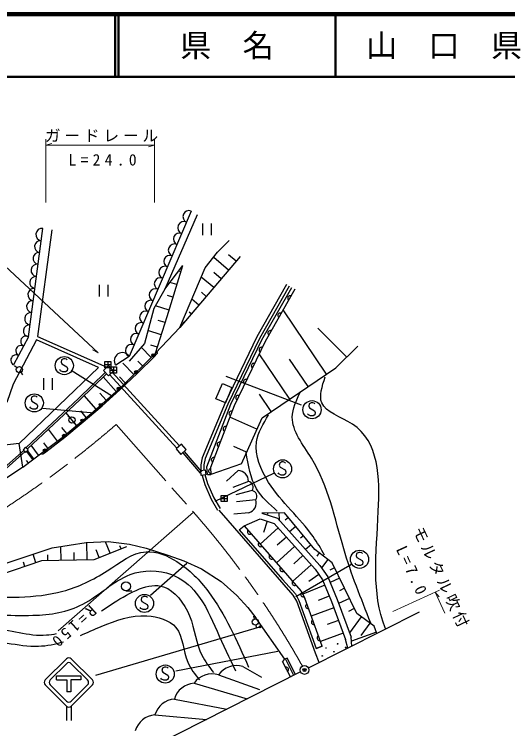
# Model space of a CAD drawing. Units: millimetres, scale not verified. Extents: x 40000 to 680000, y 20000 to 380000.
# Drawn here: x 281584 to 360569, y 265598 to 380000 of the extents above; entities that cross this region are included whole.
import ezdxf
from ezdxf.enums import TextEntityAlignment as Align

# ---------------------------------------------------------------- set-up
doc = ezdxf.new("R2010")
doc.units = ezdxf.units.MM
doc.header["$LTSCALE"] = 1000
doc.header["$PDMODE"] = 32
doc.header["$PDSIZE"] = 500
doc.linetypes.add('CHAIN', pattern=[18.5, 12, -1.5, 3.5, -1.5])
for name, color, linetype, lineweight in [('M-BGD', 7, 'Continuous', 25), ('M-BMK', 2, 'CHAIN', 13), ('M-BMK-SRVR', 3, 'Continuous', 25), ('M-STR-HTXT', 7, 'Continuous', 13), ('M-STR-STRC', 7, 'Continuous', 25), ('M-TTL', 2, 'Continuous', 140), ('M-TTL-LINE', 7, 'Continuous', 50)]:
    doc.layers.add(name, color=color, linetype=linetype, lineweight=lineweight)
doc.layers.add('M-OTRS', color=6, linetype='Continuous')
doc.layers.add('M-TTL-TXT', color=7, linetype='Continuous')
doc.styles.add('ＭＳ ゴシック', font='')
doc.styles.get('ＭＳ ゴシック').set_extended_font_data('MS Gothic')

msp = doc.modelspace()

# ---------------------------------------------------------------- linework, layer by layer
at = {"layer": 'M-BGD'}
for p, q in [((309900, 348482), (299979, 325222)), ((283859, 328373), (286161, 345699)), ((287589, 345509), (285317, 328413)), ((311699, 346522), (311699, 344622)), ((313143, 344622), (313143, 346522)), ((317739, 341211), (308073, 329864)), ((315895, 339045), (313517, 341071)), ((317092, 340450), (315900, 341465)), ((308241, 338754), (308054, 338812)), ((308073, 329864), (312140, 339379)), ((314698, 337641), (313536, 338631)), ((313502, 336236), (311521, 337923)), ((295194, 336694), (295194, 334794)), ((296638, 334794), (296638, 336694)), ((307611, 336716), (306487, 337063)), ((312305, 334831), (311535, 335488)), ((306980, 334678), (306110, 334947)), ((311109, 333427), (310008, 334364)), ((306350, 332640), (304191, 333307)), ((309912, 332022), (309582, 332303)), ((331573, 322372), (324616, 332666)), ((305724, 330637), (304623, 330985)), ((308716, 330617), (308495, 330805)), ((304172, 325720), (308073, 329864)), ((334800, 325116), (330190, 329737)), ((283859, 328373), (281479, 323860)), ((285317, 328413), (296412, 323501)), ((305103, 328670), (302970, 329344)), ((302402, 327298), (299983, 324463)), ((303484, 325042), (301872, 326676)), ((304482, 326704), (303450, 327030)), ((299979, 325222), (297815, 323825)), ((301295, 322545), (304011, 325224)), ((304011, 325224), (304353, 325562)), ((325676, 318386), (320779, 325631)), ((296053, 323897), (297053, 323897)), ((296553, 324397), (296553, 323397)), ((300734, 322329), (298934, 324154)), ((302109, 323686), (301361, 324444)), ((328624, 320379), (325638, 324798)), ((282013, 323402), (281635, 323698)), ((282644, 322699), (282896, 322290)), ((296939, 323030), (297939, 323030)), ((308053, 310886), (297277, 322707)), ((297439, 323530), (297439, 322530)), ((286282, 321753), (286282, 319853)), ((287726, 319853), (287726, 321753)), ((297873, 319591), (295811, 321931)), ((307627, 310498), (296851, 322319)), ((299359, 320973), (298412, 321933)), ((298487, 319874), (301295, 322545)), ((296275, 318183), (295285, 319307)), ((295640, 317292), (298487, 319874)), ((294678, 316775), (292777, 318933)), ((322727, 316393), (320857, 319159)), ((292634, 314721), (295640, 317292)), ((291554, 314146), (289866, 316184)), ((293104, 315429), (292223, 316493)), ((289656, 312283), (292634, 314721)), ((290473, 315360), (290134, 315700)), ((291115, 314649), (291419, 314277)), ((320427, 313555), (316072, 315507)), ((288477, 311655), (287046, 313559)), ((290004, 312862), (289197, 313836)), ((282972, 307469), (282344, 311294)), ((286972, 310525), (286317, 311397)), ((286629, 309943), (289656, 312283)), ((279016, 306599), (283148, 310186)), ((284715, 308829), (283725, 310125)), ((285468, 309394), (284275, 310981)), ((318776, 309872), (316704, 310801)), ((279204, 306382), (283337, 309969)), ((284563, 308712), (283573, 310009)), ((286250, 309649), (286629, 309943)), ((308558, 309801), (311354, 306533)), ((308777, 309988), (311573, 306720)), ((283844, 308149), (283549, 308527)), ((317950, 308031), (313064, 306319)), ((282972, 307469), (280192, 305609)), ((317414, 306920), (315568, 305223)), ((312489, 306280), (313064, 306319)), ((319079, 305208), (316581, 304199)), ((319672, 303734), (317062, 303050)), ((314685, 302465), (315685, 302465)), ((315185, 302965), (315185, 301965)), ((320264, 302260), (317179, 301955)), ((319142, 300172), (316738, 299957)), ((324859, 300173), (321228, 300108)), ((321228, 300108), (323701, 299310)), ((322136, 300124), (322139, 299969)), ((323952, 300157), (323972, 299008)), ((329694, 294280), (324859, 300173)), ((322047, 298835), (321462, 297026)), ((325464, 299436), (324924, 298993)), ((317604, 297455), (318376, 298084)), ((318376, 298084), (325322, 290126)), ((323820, 297741), (320937, 295151)), ((326672, 297963), (325658, 297131)), ((327881, 296490), (327407, 296101)), ((293274, 292634), (293209, 295399)), ((296941, 293695), (296207, 295547)), ((325140, 296271), (323688, 294967)), ((289077, 292535), (289024, 294788)), ((295196, 293004), (294712, 294227)), ((298686, 294387), (298492, 294875)), ((326461, 294802), (323535, 292173)), ((329090, 295017), (328208, 294293)), ((332455, 292145), (329694, 294280)), ((285050, 292165), (284580, 293560)), ((286978, 292486), (286956, 293416)), ((291176, 292584), (291146, 293842)), ((327781, 293332), (326308, 292008)), ((330384, 293747), (329994, 293243)), ((283292, 291572), (283056, 292272)), ((329101, 291862), (326133, 289196)), ((331765, 292679), (330758, 291377)), ((332850, 291334), (332081, 290960)), ((330342, 290296), (328737, 289174)), ((333639, 289712), (332154, 288989)), ((331282, 288586), (327750, 287147)), ((299455, 287666), (300405, 287666)), ((334429, 288090), (333633, 287703)), ((330849, 278818), (328098, 286497)), ((331998, 286828), (330245, 286114)), ((335219, 286468), (333498, 285631)), ((318977, 284988), (320272, 283335)), ((332728, 284942), (329131, 283614)), ((336008, 284846), (335067, 284388)), ((320057, 283154), (319932, 283618)), ((333472, 282928), (331664, 282260)), ((337100, 283529), (335226, 280948)), ((320241, 282215), (320301, 281738)), ((338494, 282517), (337065, 280550)), ((334216, 280914), (330579, 279571)), ((339540, 281041), (335545, 279601)), ((334971, 278498), (334587, 279906)), ((335615, 278823), (335488, 280239)), ((330849, 278818), (329881, 278466)), ((326600, 274276), (325246, 276911)), ((324499, 276310), (324883, 276740)), ((324499, 276310), (325782, 273863)), ((326343, 274146), (324990, 276779)), ((318178, 275554), (321148, 273871)), ((314268, 274218), (320851, 271891)), ((310357, 272881), (318839, 270362)), ((307223, 270340), (315607, 268732)), ((304088, 267799), (312341, 267085))]:
    msp.add_line(p, q, dxfattribs=at)
for points in [[(310849, 347900), (305660, 335980), (308556, 339773)], [(312140, 339379), (314115, 341886), (315996, 343775)], [(282972, 307469), (284715, 308829), (289229, 312220), (293879, 316071), (298672, 320295), (304172, 325720), (306035, 331620), (308556, 339773)], [(325151, 336713), (320403, 328325), (315354, 317765), (311657, 308987), (311422, 307878), (311426, 306938)], [(325568, 336476), (320829, 328103), (315792, 317568), (312117, 308842), (311902, 307829), (311906, 306940)], [(305660, 335980), (303945, 332861), (302402, 327298)], [(312489, 306280), (312406, 307510), (316235, 317551), (321215, 327858), (325997, 336255)], [(326498, 335970), (321725, 327590), (316764, 317323), (312990, 307423), (313064, 306319)], [(325900, 334921), (325801, 334940), (325708, 334938), (325598, 334908), (325517, 334863), (325442, 334795), (325378, 334684), (325359, 334584), (325361, 334491), (325391, 334382), (325437, 334301), (325504, 334225)], [(324309, 332127), (324210, 332147), (324117, 332145), (324008, 332115), (323926, 332069), (323851, 332002), (323788, 331890), (323768, 331791), (323770, 331698), (323800, 331589), (323846, 331508), (323913, 331432)], [(322718, 329334), (322619, 329354), (322526, 329352), (322417, 329322), (322336, 329276), (322260, 329208), (322197, 329097), (322177, 328998), (322179, 328905), (322209, 328796), (322255, 328714), (322323, 328639)], [(285157, 327854), (281386, 320759), (280391, 317827)], [(282344, 311294), (295085, 323459), (285157, 327854)], [(317950, 308031), (321252, 315396), (333048, 323368), (336552, 326864)], [(321279, 326667), (321179, 326680), (321086, 326671), (320979, 326634), (320901, 326583), (320830, 326510), (320775, 326395), (320762, 326295), (320770, 326202), (320807, 326095), (320858, 326017), (320931, 325946)], [(304391, 325950), (304419, 325922), (304447, 325865), (304460, 325808), (304460, 325738), (304445, 325681), (304410, 325618), (304353, 325562)], [(320039, 324100), (319938, 324113), (319845, 324104), (319739, 324067), (319661, 324016), (319590, 323944), (319534, 323828), (319521, 323728), (319530, 323635), (319567, 323528), (319618, 323450), (319691, 323380)], [(283493, 310646), (291884, 318456), (296116, 322637)], [(283689, 310435), (292084, 318248), (296319, 322432)], [(318798, 321533), (318698, 321546), (318605, 321538), (318498, 321500), (318420, 321449), (318350, 321377), (318294, 321261), (318281, 321161), (318290, 321068), (318327, 320961), (318378, 320883), (318450, 320813)], [(317558, 318966), (317458, 318979), (317365, 318971), (317258, 318934), (317180, 318882), (317110, 318810), (317054, 318695), (317041, 318594), (317049, 318501), (317087, 318395), (317138, 318316), (317210, 318246)], [(316435, 316459), (316334, 316463), (316242, 316447), (316139, 316401), (316065, 316343), (316001, 316265), (315956, 316145), (315951, 316044), (315968, 315952), (316014, 315849), (316071, 315776), (316150, 315711)], [(315491, 313984), (315390, 313988), (315298, 313972), (315195, 313926), (315122, 313868), (315057, 313790), (315012, 313670), (315008, 313569), (315024, 313477), (315070, 313374), (315128, 313301), (315206, 313236)], [(282344, 311294), (279584, 310943), (279089, 306830)], [(314548, 311509), (314446, 311513), (314355, 311497), (314251, 311451), (314178, 311393), (314114, 311315), (314068, 311195), (314064, 311094), (314080, 311002), (314127, 310899), (314184, 310826), (314263, 310761)], [(286250, 309649), (286186, 309600), (286141, 309578), (286075, 309565), (286025, 309564), (285977, 309577), (285916, 309606), (285878, 309640), (285859, 309664)], [(313604, 309034), (313503, 309038), (313411, 309022), (313308, 308976), (313234, 308918), (313170, 308840), (313125, 308720), (313120, 308619), (313137, 308527), (313183, 308424), (313241, 308351), (313319, 308287)], [(313000, 307270), (312906, 307232), (312830, 307178), (312755, 307093), (312713, 307010), (312687, 306912), (312696, 306784), (312734, 306691), (312787, 306614), (312873, 306540), (312956, 306497), (313054, 306472)], [(311643, 306172), (312082, 304715), (313074, 302369), (314137, 300614)], [(312103, 306311), (312535, 304878), (313503, 302588), (314547, 300863)], [(330369, 276177), (329789, 277708), (326821, 286039), (326224, 286991), (314376, 300621)], [(318376, 298084), (320933, 299195), (323160, 298476), (329761, 291127), (330924, 289465), (332357, 285949), (334587, 279906)], [(323701, 299310), (330514, 291726), (331772, 289927), (333252, 286297), (335488, 280239)], [(317604, 297455), (324501, 289480), (326583, 287206), (327120, 286145)], [(318982, 297390), (318930, 297303), (318902, 297214), (318894, 297102), (318910, 297010), (318949, 296916), (319034, 296820), (319121, 296769), (319210, 296740), (319322, 296732), (319414, 296749), (319508, 296788)], [(287642, 294583), (293100, 295394), (296606, 295566), (300010, 295159), (302684, 294508), (306154, 293394), (308708, 292462), (311562, 291197), (314687, 289195), (317226, 286906), (318977, 284988)], [(320718, 295401), (320667, 295314), (320638, 295225), (320630, 295112), (320647, 295020), (320686, 294927), (320770, 294830), (320857, 294779), (320946, 294750), (321059, 294743), (321151, 294759), (321244, 294798)], [(225797, 266034), (243002, 276612), (246849, 280088), (260430, 285001), (277653, 291245), (287642, 294583)], [(299558, 294732), (294324, 292658), (285929, 292461), (277139, 289498), (274769, 286535), (262226, 281597)], [(322454, 293411), (322403, 293324), (322374, 293235), (322367, 293122), (322383, 293031), (322422, 292937), (322506, 292841), (322594, 292790), (322682, 292761), (322795, 292753), (322887, 292770), (322981, 292809)], [(339613, 280839), (339191, 282011), (336403, 284035), (332455, 292145)], [(324191, 291422), (324140, 291335), (324111, 291246), (324103, 291133), (324120, 291041), (324159, 290948), (324243, 290851), (324330, 290800), (324419, 290771), (324532, 290764), (324624, 290780), (324717, 290819)], [(325322, 290126), (327477, 287656), (328098, 286497)], [(326137, 289192), (326085, 289105), (326057, 289016), (326049, 288903), (326066, 288811), (326105, 288718), (326189, 288622), (326276, 288570), (326365, 288542), (326478, 288534), (326569, 288550), (326663, 288589)], [(327599, 287429), (327529, 287356), (327482, 287276), (327449, 287167), (327444, 287074), (327462, 286974), (327522, 286861), (327596, 286792), (327676, 286744), (327784, 286711), (327877, 286707), (327977, 286724)], [(327120, 286145), (329881, 278466), (330849, 278818)], [(328422, 285594), (328342, 285531), (328283, 285459), (328235, 285357), (328217, 285265), (328219, 285164), (328262, 285044), (328325, 284964), (328397, 284905), (328499, 284857), (328591, 284839), (328692, 284841)], [(325246, 276911), (324883, 276740), (320272, 283335)], [(329339, 283034), (329259, 282972), (329200, 282899), (329152, 282797), (329134, 282706), (329136, 282604), (329179, 282484), (329242, 282404), (329314, 282345), (329416, 282297), (329507, 282279), (329609, 282281)], [(330256, 280474), (330176, 280412), (330117, 280339), (330069, 280237), (330051, 280146), (330053, 280044), (330096, 279924), (330158, 279844), (330231, 279785), (330333, 279737), (330424, 279719), (330526, 279721)], [(325327, 274732), (325397, 274805), (325445, 274885), (325479, 274993), (325484, 275086), (325468, 275186), (325409, 275299), (325336, 275369), (325256, 275418), (325148, 275452), (325055, 275457), (324955, 275441)]]:
    msp.add_lwpolyline(points, dxfattribs=at)
for points in [[(295857, 322974), (296660, 322129), (297487, 322914), (296683, 323759)], [(296053, 323397), (296053, 324397), (297053, 324397), (297053, 323397)], [(296939, 322530), (296939, 323530), (297939, 323530), (297939, 322530)], [(313856, 318438), (314896, 320898), (316409, 320259), (315369, 317799)], [(283443, 309869), (283831, 310280), (283404, 310683), (283016, 310272)], [(308245, 309530), (309122, 310285), (308375, 311152), (307498, 310397)], [(311426, 306938), (312163, 307027), (312257, 306249), (311520, 306160)], [(314685, 301965), (314685, 302965), (315685, 302965), (315685, 301965)]]:
    msp.add_lwpolyline(points, close=True, dxfattribs=at)
for centre, radius in [((303835, 325402), 250), ((303835, 325402), 150), ((303835, 325402), 50), ((282392, 323107), 500), ((301090, 322695), 250), ((301090, 322695), 150), ((301090, 322695), 50), ((298296, 320039), 250), ((298296, 320039), 150), ((298296, 320039), 50), ((295441, 317451), 250), ((295441, 317451), 150), ((295441, 317451), 50), ((290812, 315020), 500), ((292507, 314941), 250), ((292507, 314941), 150), ((292507, 314941), 50), ((289525, 312498), 250), ((289525, 312498), 150), ((289525, 312498), 50), ((286476, 310141), 250), ((286476, 310141), 150), ((286476, 310141), 50), ((299455, 288388), 722), ((302426, 285661), 1450), ((320181, 282691), 500), ((320916, 281922), 150), ((333344, 279197), 50), ((331483, 278521), 50), ((334613, 278604), 50), ((330891, 277253), 50), ((332752, 277928), 50)]:
    msp.add_circle(centre, radius, dxfattribs=at)
for centre, radius, start, end in [((309527, 347608), 950, 66.90069, 246.90069), ((308762, 345814), 1000, 66.90069, 246.90069), ((286032, 344729), 1000, 82.43176, 262.43176), ((307997, 344021), 950, 66.90069, 246.90069), ((285776, 342796), 950, 82.43176, 262.43176), ((307232, 342227), 1000, 66.90069, 246.90069), ((285525, 340913), 950, 82.43176, 262.43176), ((306467, 340433), 950, 66.90069, 246.90069), ((285268, 338980), 1000, 82.43176, 262.43176), ((305702, 338640), 1000, 66.90069, 246.90069), ((285012, 337047), 950, 82.43176, 262.43176), ((304937, 336846), 950, 66.90069, 246.90069), ((284755, 335114), 1000, 82.43176, 262.43176), ((304172, 335052), 1000, 66.90069, 246.90069), ((284498, 333181), 950, 82.43176, 262.43176), ((303407, 333259), 950, 66.90069, 246.90069), ((284241, 331248), 1000, 82.43176, 262.43176), ((302642, 331465), 1000, 66.90069, 246.90069), ((301877, 329672), 950, 66.90069, 246.90069), ((283984, 329315), 950, 82.43176, 262.43176), ((283463, 327621), 850, 62.20007, 242.20007), ((301131, 327924), 950, 66.90069, 246.90069), ((282670, 326117), 850, 62.20007, 242.20007), ((300366, 326130), 1000, 66.90069, 246.90069), ((281877, 324614), 850, 62.20007, 242.20007), ((298887, 324517), 1300, 32.85104, 212.85104), ((317353, 305195), 1726, 0.42004, 87.9942), ((318823, 304249), 993, 328.76581, 75.026), ((319415, 302775), 993, 328.76581, 75.026), ((318626, 301795), 1703, 287.6488, 15.84497), ((317160, 272144), 3559, 73.37967, 144.35834), ((313250, 270807), 3559, 73.37967, 144.35834), ((310572, 269412), 3475, 93.53635, 164.51501), ((307437, 266871), 3475, 93.53635, 164.51501), ((304302, 264330), 3475, 93.53635, 164.51501)]:
    msp.add_arc(centre, radius, start, end, dxfattribs=at)
for points, knots in [([(341049, 281563), (341021, 281631), (340993, 281698), (340965, 281766), (338717, 287331), (339542, 293556), (339857, 300429), (340102, 305781), (340038, 311526), (335699, 314381), (333919, 315552), (331420, 316237), (330802, 317799), (330368, 318896), (330863, 320427), (331357, 321957)], [0, 0, 0, 0, 1, 1, 1, 2, 2, 2, 3, 3, 3, 4, 4, 4, 5, 5, 5, 5]), ([(338656, 282505), (337083, 286457), (335509, 290409), (334313, 294424), (332861, 299299), (331964, 304268), (329139, 308929), (327812, 311119), (326060, 313241), (326090, 315489), (326108, 316815), (326746, 318185), (327384, 319555)], [0, 0, 0, 0, 1, 1, 1, 2, 2, 2, 3, 3, 3, 4, 4, 4, 4]), ([(331264, 293408), (330672, 294415), (330080, 295423), (329416, 296364), (327280, 299396), (324405, 301743), (322302, 305049), (321037, 307037), (320052, 309372), (320362, 311516), (320580, 313027), (321441, 314443), (322302, 315859)], [0, 0, 0, 0, 1, 1, 1, 2, 2, 2, 3, 3, 3, 4, 4, 4, 4]), ([(323688, 300429), (322432, 301548), (321175, 302666), (320362, 304033), (319358, 305720), (319028, 307787), (318699, 309853)], [0, 0, 0, 0, 1, 1, 1, 2, 2, 2, 2]), ([(275128, 286831), (279993, 286615), (284858, 286398), (289350, 287621), (291817, 288293), (294171, 289399), (296461, 290881), (298491, 292194), (300471, 293802), (302683, 293942), (304328, 294052), (306098, 293319), (307621, 292362), (309673, 291072), (311276, 289375), (312658, 287523), (315360, 283902), (317219, 279688), (319078, 275474)], [0, 0, 0, 0, 1, 1, 1, 2, 2, 2, 3, 3, 3, 4, 4, 4, 5, 5, 5, 6, 6, 6, 6]), ([(249290, 268758), (251348, 271636), (253406, 274513), (256500, 275474), (259134, 276291), (262519, 275719), (264698, 277251), (265659, 277928), (266386, 279014), (267265, 279918), (268943, 281599), (271124, 282739), (273389, 283276), (276962, 284224), (280780, 283590), (284549, 283770), (287355, 283815), (290129, 284239), (292549, 285547), (295176, 286869), (297302, 289228), (300154, 290288), (302240, 291061), (304692, 291102), (306771, 290288), (308316, 289700), (309669, 288607), (310721, 287325), (312206, 285518), (313094, 283336), (314041, 281202), (314989, 279063), (315997, 276972), (317004, 274881)], [0, 0, 0, 0, 1, 1, 1, 2, 2, 2, 3, 3, 3, 4, 4, 4, 5, 5, 5, 6, 6, 6, 7, 7, 7, 8, 8, 8, 9, 9, 9, 10, 10, 10, 11, 11, 11, 11]), ([(295568, 284494), (296192, 284905), (296830, 285326), (297487, 285745), (300165, 287423), (303118, 289148), (305487, 288313), (307272, 287734), (308794, 285719), (309635, 283671), (310529, 281492), (310652, 279275), (311610, 277350), (312094, 276379), (312790, 275482), (313487, 274585)], [0, 0, 0, 0, 1, 1, 1, 2, 2, 2, 3, 3, 3, 4, 4, 4, 5, 5, 5, 5]), ([(292202, 280546), (293295, 281003), (294392, 281505), (295512, 281992), (297872, 282940), (300238, 283849), (302820, 283671), (304574, 283584), (306463, 283011), (307462, 281794), (308628, 280375), (308584, 278080), (309339, 276264), (309781, 275199), (310498, 274299), (311215, 273400)], [0, 0, 0, 0, 1, 1, 1, 2, 2, 2, 3, 3, 3, 4, 4, 4, 5, 5, 5, 5]), ([(253142, 269745), (254649, 271104), (256156, 272463), (257982, 273103), (260137, 273859), (262738, 273613), (264796, 274486), (267353, 275570), (269072, 278381), (271512, 279918), (273372, 281080), (275611, 281625), (277833, 281597), (280850, 281589), (283901, 280351), (286722, 280609), (287275, 280632), (287817, 280707), (288350, 280826)], [0, 0, 0, 0, 1, 1, 1, 2, 2, 2, 3, 3, 3, 4, 4, 4, 5, 5, 5, 6, 6, 6, 6]), ([(258080, 270140), (259003, 270580), (259926, 271020), (260945, 271227), (262575, 271557), (264453, 271289), (265784, 272017), (266904, 272630), (267637, 273948), (268549, 275079), (270390, 277314), (272898, 278976), (275562, 279424), (278711, 280024), (282181, 278680), (285438, 278832), (286815, 278857), (288144, 279124), (289457, 279529)], [0, 0, 0, 0, 1, 1, 1, 2, 2, 2, 3, 3, 3, 4, 4, 4, 5, 5, 5, 6, 6, 6, 6])]:
    msp.add_open_spline(points, degree=3, knots=knots, dxfattribs=at)
at = {"layer": 'M-BMK'}
msp.add_line((297915, 314333), (310255, 300286), dxfattribs=at)
for centre, radius, start, end in [((191078, 437702), 163200, 294.88588, 310.89247), ((202069, 205250), 144000, 29.24427, 41.29788)]:
    msp.add_arc(centre, radius, start, end, dxfattribs=at)
at = {"layer": 'M-BMK-SRVR'}
for p, q in [((328689, 275329), (346469, 284296)), ((327403, 274681), (289544, 255588))]:
    msp.add_line(p, q, dxfattribs=at)
msp.add_circle((328046, 275005), 700, dxfattribs=at)
at = {"layer": 'M-OTRS'}
msp.add_point((328046, 275005), dxfattribs=at)
at = {"layer": 'M-STR-HTXT'}
for p, q in [((286629, 349853), (286629, 360023)), ((286629, 359063), (287579, 359329)), ((304011, 360023), (304011, 349853)), ((286629, 359063), (304011, 359063)), ((304011, 359063), (303061, 358797)), ((295007, 325814), (294130, 326266)), ((288617, 281279), (310255, 300286)), ((342178, 284373), (349663, 287793)), ((348970, 287477), (350519, 284087)), ((348970, 287477), (349607, 286723))]:
    msp.add_line(p, q, dxfattribs=at)
msp.add_lwpolyline([(295007, 325814), (277674, 341920), (259708, 341920)], dxfattribs=at)
at = {"layer": 'M-STR-STRC'}
for p, q in [((297279, 318795), (290704, 322960)), ((327578, 317418), (315521, 322003)), ((286086, 316906), (294346, 316197)), ((313754, 302028), (323132, 306493)), ((303365, 286973), (309209, 292128)), ((335550, 291920), (326674, 286714)), ((294651, 274193), (320916, 281922)), ((323793, 277978), (307439, 274808)), ((289929, 276796), (286537, 273404)), ((289929, 276014), (287319, 273404)), ((294103, 273404), (290711, 276796)), ((290711, 276014), (293321, 273404)), ((288346, 274051), (292218, 274051)), ((288346, 273429), (288346, 274051)), ((288346, 273429), (290006, 273429)), ((290006, 273429), (290006, 271515)), ((292218, 273429), (290628, 273429)), ((290628, 273429), (290628, 271515)), ((292218, 274051), (292218, 273429)), ((289929, 269230), (286537, 272622)), ((287319, 272622), (289929, 270012)), ((294103, 272622), (290711, 269230)), ((293321, 272622), (290711, 270012)), ((290628, 271515), (290006, 271515)), ((289929, 269230), (289929, 266924)), ((290711, 269230), (290711, 266924))]:
    msp.add_line(p, q, dxfattribs=at)
for points in [[(290051, 324668), (289935, 324784), (289703, 324842), (289471, 324842), (289123, 324668), (289065, 324320), (289181, 324030), (289993, 323566), (290109, 323276), (290051, 322928), (289761, 322754), (289355, 322754), (289007, 322928), (288891, 323102)], [(285253, 318693), (285137, 318809), (284905, 318867), (284673, 318867), (284325, 318693), (284267, 318345), (284383, 318055), (285195, 317591), (285311, 317301), (285253, 316953), (284963, 316779), (284557, 316779), (284209, 316953), (284093, 317127)], [(329705, 317607), (329589, 317723), (329357, 317781), (329125, 317781), (328777, 317607), (328719, 317259), (328835, 316969), (329647, 316505), (329763, 316215), (329705, 315867), (329415, 315693), (329009, 315693), (328661, 315867), (328545, 316041)], [(324997, 308136), (324881, 308252), (324649, 308310), (324417, 308310), (324069, 308136), (324011, 307788), (324127, 307498), (324939, 307034), (325055, 306744), (324997, 306396), (324707, 306222), (324301, 306222), (323953, 306396), (323837, 306570)], [(337310, 293651), (337194, 293767), (336962, 293825), (336730, 293825), (336382, 293651), (336324, 293303), (336440, 293013), (337252, 292549), (337368, 292259), (337310, 291911), (337020, 291737), (336614, 291737), (336266, 291911), (336150, 292085)], [(302890, 286589), (302774, 286705), (302542, 286763), (302310, 286763), (301962, 286589), (301904, 286241), (302020, 285951), (302832, 285487), (302948, 285197), (302890, 284849), (302600, 284675), (302194, 284675), (301846, 284849), (301730, 285023)], [(306213, 275285), (306097, 275401), (305865, 275459), (305633, 275459), (305285, 275285), (305227, 274937), (305343, 274647), (306155, 274183), (306271, 273893), (306213, 273545), (305923, 273371), (305517, 273371), (305169, 273545), (305053, 273719)]]:
    msp.add_lwpolyline(points, dxfattribs=at)
for centre, radius in [((289587, 323740), 1450), ((284789, 317765), 1450), ((329241, 316679), 1450), ((324533, 307208), 1450), ((336846, 292723), 1450), ((320916, 281922), 90), ((320916, 281922), 30), ((305749, 274357), 1450)]:
    msp.add_circle(centre, radius, dxfattribs=at)
for centre, start, end in [((290320, 276405), 45, 135), ((290320, 275623), 45, 135.00006), ((286928, 273013), 135, 225), ((287710, 273013), 135.00006, 225.00011), ((292930, 273013), 314.99985, 45), ((293713, 273013), 315, 45), ((290320, 270403), 225.00011, 314.99985), ((290320, 269621), 225, 315)]:
    msp.add_arc(centre, 553, start, end, dxfattribs=at)
at = {"layer": 'M-TTL'}
msp.add_line((680000, 380000), (40000, 380000), dxfattribs=at)
at = {"layer": 'M-TTL-LINE'}
for p, q in [((297750, 380000), (297750, 370000)), ((298250, 380000), (298250, 370000)), ((333000, 380000), (333000, 370000)), ((40000, 370000), (680000, 370000))]:
    msp.add_line(p, q, dxfattribs=at)

# ---------------------------------------------------------------- texts
at = {"layer": 'M-STR-HTXT', "char_height": 1833, "attachment_point": 7, "style": 'ＭＳ ゴシック'}
for s, insert in [('\\T1.25;ガードレール', (286478, 359543)), ('\\T1.55;L=24.0', (290257, 355753))]:
    msp.add_mtext(s, dxfattribs=dict(at, insert=insert))
for s, insert, rotation in [('\\T1.2;モルタル吹付', (345130, 297354), 295.3), ('\\T1.4;L=7.0', (342613, 294353), 294.6), ('\\T1.44;R=150', (293694, 285572), 222.2)]:
    msp.add_mtext(s, dxfattribs=dict(at, insert=insert, rotation=rotation))
at = {"layer": 'M-TTL-TXT', "style": 'ＭＳ ゴシック'}
for s, p in [('県\u3000名', (315625, 375000)), ('山\u3000口\u3000県', (350375, 375000))]:
    msp.add_text(s, height=3666, dxfattribs=at).set_placement(p, align=Align.MIDDLE_CENTER)

doc.saveas('drawing.dxf')
